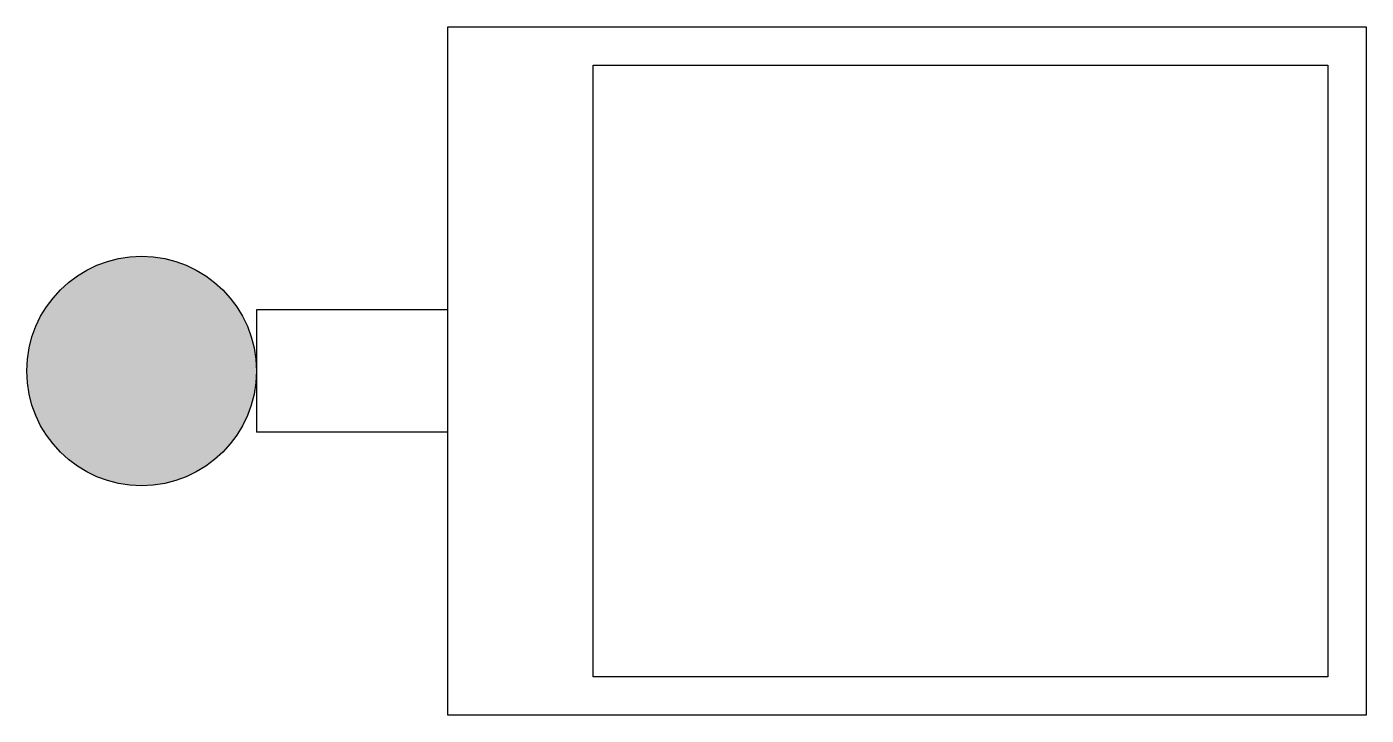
# Model space of a CAD drawing. Header units: millimetres. Extents: x -2861.393 to -2860.518, y 3706.326 to 3706.776.
import ezdxf

# ---------------------------------------------------------------- set-up
doc = ezdxf.new("R2010")
doc.units = ezdxf.units.MM
doc.header["$LTSCALE"] = 10
doc.layers.add('Ele_postes_luz', color=2, linetype='Continuous')

msp = doc.modelspace()

# ---------------------------------------------------------------- hatches: boundary and pattern name
at = {"layer": 'Ele_postes_luz'}
msp.add_hatch(color=1, dxfattribs=at).paths.add_polyline_path([(-2861.24313, 3706.55145, 1), (-2861.39313, 3706.55145, 1)])

# ---------------------------------------------------------------- linework, layer by layer
for p, q in [((-2861.11813, 3706.32645), (-2861.11813, 3706.77645)), ((-2861.11813, 3706.77645), (-2860.51813, 3706.77645)), ((-2860.51813, 3706.77645), (-2860.51813, 3706.32645)), ((-2861.11813, 3706.59145), (-2861.24313, 3706.59145)), ((-2861.24313, 3706.59145), (-2861.24313, 3706.51145)), ((-2861.11813, 3706.51145), (-2861.24313, 3706.51145)), ((-2860.51813, 3706.32645), (-2861.11813, 3706.32645))]:
    msp.add_line(p, q, dxfattribs=at)
at = {"layer": 'Ele_postes_luz', "color": 1}
for p, q in [((-2861.02313, 3706.35145), (-2861.02313, 3706.75145)), ((-2861.02313, 3706.75145), (-2860.54313, 3706.75145)), ((-2860.54313, 3706.75145), (-2860.54313, 3706.35145)), ((-2860.54313, 3706.35145), (-2861.02313, 3706.35145))]:
    msp.add_line(p, q, dxfattribs=at)
msp.add_circle((-2861.31813, 3706.55145), 0.075, dxfattribs=at)

doc.saveas('drawing.dxf')
